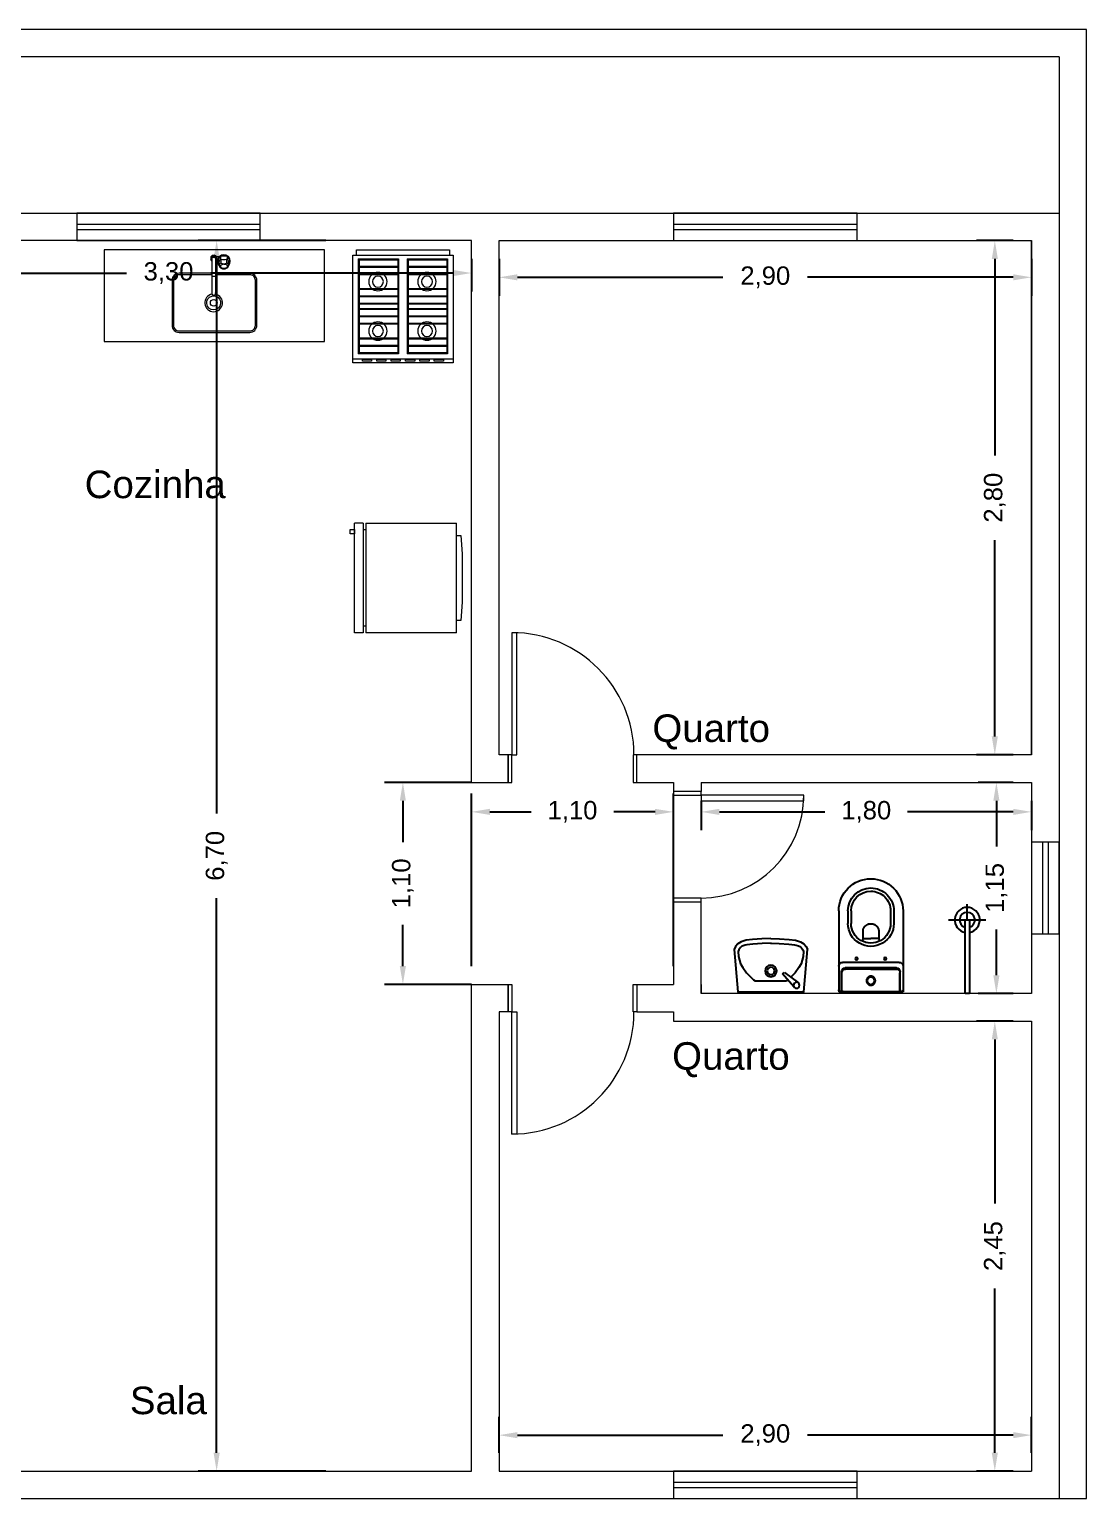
# Model space of a CAD drawing. Header units: millimetres. Extents: x 0 to 27, y -11.4 to 19.
# Drawn here: x 21.24 to 27, y 11 to 19 of the extents above; entities that cross this region are included whole.
import ezdxf

# ---------------------------------------------------------------- set-up
doc = ezdxf.new("R2010")
doc.units = ezdxf.units.MM
doc.linetypes.add('DASHED', pattern=[15, 12, -3])
for name, color, linetype, lineweight in [('Cotas', 3, 'Continuous', 9), ('Cozinha', 252, 'Continuous', 20), ('Edificação', 251, 'Continuous', 20), ('Portas', 251, 'Continuous', 9)]:
    doc.layers.add(name, color=color, linetype=linetype, lineweight=lineweight)
doc.layers.add('TEXTO', color=7, linetype='Continuous')
doc.layers.add('WC', color=252, linetype='Continuous')
doc.styles.get("Standard").update_dxf_attribs({"font": 'arial.ttf'})
doc.styles.add('TEXTO_NOMEQUADRO', font='arial.ttf')
doc.dimstyles.new('ISO-25', dxfattribs={"dimtxt": 0.1, "dimasz": 0.1, "dimexe": 0.1, "dimexo": 0.1, "dimgap": 0.1, "dimtad": 0, "dimzin": 1, "dimtxsty": 'Standard', "dimcen": 0.1, "dimadec": 0, "dimazin": 0, "dimtfac": 1, "dimtmove": 0, "dimatfit": 3, "dimfxl": 1, "dimarcsym": 0})

# ---------------------------------------------------------------- blocks, each defined once
blk = doc.blocks.new('*D23')
at = {"layer": 'Cotas', "color": 0, "lineweight": -2, "transparency": 16777216}
for p, q in [((23.8, 17.75), (23.8, 17.55)), ((26.7, 17.75), (26.7, 17.55)), ((23.9, 17.65), (25.0194, 17.65)), ((26.6, 17.65), (25.4806, 17.65))]:
    blk.add_line(p, q, dxfattribs=at)
at = {"layer": 'Cotas', "color": 0, "transparency": 16777216}
for points in [[(23.9, 17.6667), (23.9, 17.6333), (23.8, 17.65)], [(26.6, 17.6667), (26.6, 17.6333), (26.7, 17.65)]]:
    blk.add_solid(points, dxfattribs=at)
at = {"layer": 'Defpoints', "color": 0, "transparency": 16777216}
for p in [(23.8, 17.85), (26.7, 17.85), (23.8, 17.65)]:
    blk.add_point(p, dxfattribs=at)
at = {"layer": 'Cotas', "color": 0, "transparency": 16777216, "insert": (25.25, 17.65), "char_height": 0.1, "attachment_point": 5}
blk.add_mtext('2,90', dxfattribs=at)
blk = doc.blocks.new('*D3')
at = {"layer": 'Cotas', "color": 0, "lineweight": -2, "transparency": 16777216}
for p, q in [((20.35, 17.75), (20.35, 17.5733)), ((23.65, 17.75), (23.65, 17.5733)), ((20.45, 17.6733), (21.7703, 17.6733)), ((23.55, 17.6733), (22.2297, 17.6733))]:
    blk.add_line(p, q, dxfattribs=at)
at = {"layer": 'Cotas', "color": 0, "transparency": 16777216}
for points in [[(20.45, 17.69), (20.45, 17.6566), (20.35, 17.6733)], [(23.55, 17.69), (23.55, 17.6566), (23.65, 17.6733)]]:
    blk.add_solid(points, dxfattribs=at)
at = {"layer": 'Defpoints', "color": 0, "transparency": 16777216}
for p in [(20.35, 17.85), (23.65, 17.85), (20.35, 17.6733)]:
    blk.add_point(p, dxfattribs=at)
at = {"layer": 'Cotas', "color": 0, "transparency": 16777216, "insert": (22, 17.6733), "char_height": 0.1, "attachment_point": 5}
blk.add_mtext('3,30', dxfattribs=at)
blk = doc.blocks.new('*D10')
at = {"layer": 'Cotas', "color": 0, "lineweight": -2, "transparency": 16777216}
for p, q in [((26.6, 13.6), (26.4, 13.6)), ((26.5, 13.5), (26.5, 12.6061)), ((26.5, 11.25), (26.5, 12.1439)), ((26.6, 11.15), (26.4, 11.15))]:
    blk.add_line(p, q, dxfattribs=at)
at = {"layer": 'Cotas', "color": 0, "transparency": 16777216}
for points in [[(26.4833, 13.5), (26.5167, 13.5), (26.5, 13.6)], [(26.4833, 11.25), (26.5167, 11.25), (26.5, 11.15)]]:
    blk.add_solid(points, dxfattribs=at)
at = {"layer": 'Defpoints', "color": 0, "transparency": 16777216}
for p in [(26.7, 13.6), (26.5, 11.15), (26.7, 11.15)]:
    blk.add_point(p, dxfattribs=at)
at = {"layer": 'Cotas', "color": 0, "transparency": 16777216, "insert": (26.5, 12.375), "char_height": 0.1, "attachment_point": 5, "rotation": 90}
blk.add_mtext('2,45', dxfattribs=at)
blk = doc.blocks.new('*D11')
at = {"layer": 'Cotas', "color": 0, "lineweight": -2, "transparency": 16777216}
for p, q in [((23.8, 11.25), (23.8, 11.4456)), ((26.7, 11.25), (26.7, 11.4456)), ((23.9, 11.3456), (25.0194, 11.3456)), ((26.6, 11.3456), (25.4806, 11.3456))]:
    blk.add_line(p, q, dxfattribs=at)
at = {"layer": 'Cotas', "color": 0, "transparency": 16777216}
for points in [[(23.9, 11.3623), (23.9, 11.3289), (23.8, 11.3456)], [(26.6, 11.3623), (26.6, 11.3289), (26.7, 11.3456)]]:
    blk.add_solid(points, dxfattribs=at)
at = {"layer": 'Defpoints', "color": 0, "transparency": 16777216}
for p in [(23.8, 11.3456), (23.8, 11.15), (26.7, 11.15)]:
    blk.add_point(p, dxfattribs=at)
at = {"layer": 'Cotas', "color": 0, "transparency": 16777216, "insert": (25.25, 11.3456), "char_height": 0.1, "attachment_point": 5}
blk.add_mtext('2,90', dxfattribs=at)
blk = doc.blocks.new('*D15')
at = {"layer": 'Cotas', "color": 0, "lineweight": -2, "transparency": 16777216}
for p, q in [((26.6, 14.9), (26.4086, 14.9)), ((26.5086, 14.8), (26.5086, 14.5505)), ((26.5086, 13.85), (26.5086, 14.0995)), ((26.6, 13.75), (26.4086, 13.75))]:
    blk.add_line(p, q, dxfattribs=at)
at = {"layer": 'Cotas', "color": 0, "transparency": 16777216}
for points in [[(26.4919, 14.8), (26.5252, 14.8), (26.5086, 14.9)], [(26.4919, 13.85), (26.5252, 13.85), (26.5086, 13.75)]]:
    blk.add_solid(points, dxfattribs=at)
at = {"layer": 'Defpoints', "color": 0, "transparency": 16777216}
for p in [(26.7, 14.9), (26.5086, 13.75), (26.7, 13.75)]:
    blk.add_point(p, dxfattribs=at)
at = {"layer": 'Cotas', "color": 0, "transparency": 16777216, "insert": (26.5086, 14.325), "char_height": 0.1, "attachment_point": 5, "rotation": 90}
blk.add_mtext('1,15', dxfattribs=at)
blk = doc.blocks.new('*D16')
at = {"layer": 'Cotas', "color": 0, "lineweight": -2, "transparency": 16777216}
for p, q in [((26.6, 17.85), (26.4001, 17.85)), ((26.5001, 17.75), (26.5001, 16.6806)), ((26.5001, 15.15), (26.5001, 16.2194)), ((26.6, 15.05), (26.4001, 15.05))]:
    blk.add_line(p, q, dxfattribs=at)
at = {"layer": 'Cotas', "color": 0, "transparency": 16777216}
for points in [[(26.4834, 17.75), (26.5168, 17.75), (26.5001, 17.85)], [(26.4834, 15.15), (26.5168, 15.15), (26.5001, 15.05)]]:
    blk.add_solid(points, dxfattribs=at)
at = {"layer": 'Defpoints', "color": 0, "transparency": 16777216}
for p in [(26.7, 17.85), (26.5001, 15.05), (26.7, 15.05)]:
    blk.add_point(p, dxfattribs=at)
at = {"layer": 'Cotas', "color": 0, "transparency": 16777216, "insert": (26.5001, 16.45), "char_height": 0.1, "attachment_point": 5, "rotation": 90}
blk.add_mtext('2,80', dxfattribs=at)
blk = doc.blocks.new('*D29')
at = {"layer": 'Cotas', "color": 0, "lineweight": -2, "transparency": 16777216}
for p, q in [((24.9, 14.8), (24.9, 14.6393)), ((26.7, 14.8), (26.7, 14.6393)), ((25, 14.7393), (25.575, 14.7393)), ((26.6, 14.7393), (26.025, 14.7393))]:
    blk.add_line(p, q, dxfattribs=at)
at = {"layer": 'Cotas', "color": 0, "transparency": 16777216}
for points in [[(25, 14.7559), (25, 14.7226), (24.9, 14.7393)], [(26.6, 14.7559), (26.6, 14.7226), (26.7, 14.7393)]]:
    blk.add_solid(points, dxfattribs=at)
at = {"layer": 'Defpoints', "color": 0, "transparency": 16777216}
for p in [(24.9, 14.9), (26.7, 14.9), (26.7, 14.7393)]:
    blk.add_point(p, dxfattribs=at)
at = {"layer": 'Cotas', "color": 0, "transparency": 16777216, "insert": (25.8, 14.7393), "char_height": 0.1, "attachment_point": 5}
blk.add_mtext('1,80', dxfattribs=at)
blk = doc.blocks.new('CO-F4PB')
for p, q in [((0.2535, 0), (-0.2535, 0)), ((0.2535, 0), (-0.2535, 0)), ((-0.2535, 0), (-0.2535, -0.03)), ((0.2535, -0.03), (0.2535, 0)), ((-0.2735, -0.03), (-0.2735, -0.596)), ((0.2735, -0.03), (-0.2735, -0.03)), ((-0.2435, -0.05), (-0.2435, -0.566)), ((-0.0235, -0.05), (-0.2435, -0.05)), ((-0.0285, -0.055), (-0.2385, -0.055)), ((-0.2385, -0.055), (-0.2385, -0.09)), ((-0.0285, -0.055), (-0.0285, -0.09)), ((-0.0235, -0.05), (-0.0235, -0.566)), ((0.0235, -0.05), (0.0235, -0.566)), ((0.2435, -0.05), (0.0235, -0.05)), ((0.2385, -0.055), (0.0285, -0.055)), ((0.0285, -0.055), (0.0285, -0.09)), ((0.2385, -0.055), (0.2385, -0.09)), ((0.2435, -0.05), (0.2435, -0.566)), ((0.2735, -0.596), (0.2735, -0.03)), ((-0.0235, -0.09), (-0.2435, -0.09)), ((-0.0235, -0.095), (-0.2435, -0.095)), ((-0.0235, -0.13), (-0.2435, -0.13)), ((-0.0235, -0.135), (-0.2435, -0.135)), ((-0.2385, -0.095), (-0.2385, -0.13)), ((-0.2385, -0.135), (-0.2385, -0.21)), ((-0.0285, -0.095), (-0.0285, -0.13)), ((-0.0285, -0.135), (-0.0285, -0.21)), ((0.2435, -0.09), (0.0235, -0.09)), ((0.2435, -0.095), (0.0235, -0.095)), ((0.2435, -0.13), (0.0235, -0.13)), ((0.2435, -0.135), (0.0235, -0.135)), ((0.0285, -0.095), (0.0285, -0.13)), ((0.0285, -0.135), (0.0285, -0.21)), ((0.2385, -0.095), (0.2385, -0.13)), ((0.2385, -0.135), (0.2385, -0.21)), ((-0.0235, -0.21), (-0.2435, -0.21)), ((-0.0235, -0.215), (-0.2435, -0.215)), ((-0.2385, -0.215), (-0.2385, -0.25)), ((-0.0285, -0.215), (-0.0285, -0.25)), ((0.2435, -0.21), (0.0235, -0.21)), ((0.2435, -0.215), (0.0235, -0.215)), ((0.0285, -0.215), (0.0285, -0.25)), ((0.2385, -0.215), (0.2385, -0.25)), ((-0.0235, -0.25), (-0.2435, -0.25)), ((-0.0235, -0.255), (-0.2435, -0.255)), ((-0.0235, -0.29), (-0.2435, -0.29)), ((-0.0235, -0.295), (-0.2435, -0.295)), ((-0.2385, -0.255), (-0.2385, -0.29)), ((-0.2385, -0.295), (-0.2385, -0.321)), ((-0.0285, -0.255), (-0.0285, -0.29)), ((-0.0285, -0.295), (-0.0285, -0.321)), ((0.2435, -0.25), (0.0235, -0.25)), ((0.2435, -0.255), (0.0235, -0.255)), ((0.2435, -0.29), (0.0235, -0.29)), ((0.2435, -0.295), (0.0235, -0.295)), ((0.0285, -0.255), (0.0285, -0.29)), ((0.0285, -0.295), (0.0285, -0.321)), ((0.2385, -0.255), (0.2385, -0.29)), ((0.2385, -0.295), (0.2385, -0.321)), ((-0.2435, -0.321), (-0.0235, -0.321)), ((-0.2435, -0.326), (-0.0235, -0.326)), ((-0.2435, -0.361), (-0.0235, -0.361)), ((-0.2435, -0.366), (-0.0235, -0.366)), ((-0.2385, -0.326), (-0.2385, -0.361)), ((-0.2385, -0.366), (-0.2385, -0.401)), ((-0.0285, -0.326), (-0.0285, -0.361)), ((-0.0285, -0.366), (-0.0285, -0.401)), ((0.0235, -0.321), (0.2435, -0.321)), ((0.0235, -0.326), (0.2435, -0.326)), ((0.0235, -0.361), (0.2435, -0.361)), ((0.0235, -0.366), (0.2435, -0.366)), ((0.0285, -0.326), (0.0285, -0.361)), ((0.0285, -0.366), (0.0285, -0.401)), ((0.2385, -0.326), (0.2385, -0.361)), ((0.2385, -0.366), (0.2385, -0.401)), ((-0.2435, -0.401), (-0.0235, -0.401)), ((-0.2435, -0.406), (-0.0235, -0.406)), ((-0.2385, -0.406), (-0.2385, -0.481)), ((-0.0285, -0.406), (-0.0285, -0.481)), ((0.0235, -0.401), (0.2435, -0.401)), ((0.0235, -0.406), (0.2435, -0.406)), ((0.0285, -0.406), (0.0285, -0.481)), ((0.2385, -0.406), (0.2385, -0.481)), ((-0.2435, -0.481), (-0.0235, -0.481)), ((-0.2435, -0.486), (-0.0235, -0.486)), ((-0.2435, -0.521), (-0.0235, -0.521)), ((-0.2435, -0.526), (-0.0235, -0.526)), ((-0.2385, -0.486), (-0.2385, -0.521)), ((-0.2385, -0.526), (-0.2385, -0.561)), ((-0.0285, -0.486), (-0.0285, -0.521)), ((-0.0285, -0.526), (-0.0285, -0.561)), ((0.0235, -0.481), (0.2435, -0.481)), ((0.0235, -0.486), (0.2435, -0.486)), ((0.0235, -0.521), (0.2435, -0.521)), ((0.0235, -0.526), (0.2435, -0.526)), ((0.0285, -0.486), (0.0285, -0.521)), ((0.0285, -0.526), (0.0285, -0.561)), ((0.2385, -0.486), (0.2385, -0.521)), ((0.2385, -0.526), (0.2385, -0.561)), ((-0.2735, -0.596), (0.2735, -0.596)), ((-0.2735, -0.596), (-0.2735, -0.616)), ((-0.2735, -0.616), (0.2735, -0.616)), ((-0.2435, -0.566), (-0.0235, -0.566)), ((-0.2385, -0.561), (-0.0285, -0.561)), ((0.0235, -0.566), (0.2435, -0.566)), ((0.0285, -0.561), (0.2385, -0.561)), ((0.2735, -0.616), (0.2735, -0.596))]:
    blk.add_line(p, q)
for points in [[(-0.2204, -0.606), (-0.1704, -0.606), (-0.1704, -0.596), (-0.2204, -0.596)], [(-0.1422, -0.606), (-0.0922, -0.606), (-0.0922, -0.596), (-0.1422, -0.596)], [(-0.0641, -0.606), (-0.0141, -0.606), (-0.0141, -0.596), (-0.0641, -0.596)], [(0.0141, -0.606), (0.0641, -0.606), (0.0641, -0.596), (0.0141, -0.596)], [(0.0922, -0.606), (0.1422, -0.606), (0.1422, -0.596), (0.0922, -0.596)], [(0.1704, -0.606), (0.2204, -0.606), (0.2204, -0.596), (0.1704, -0.596)]]:
    blk.add_lwpolyline(points, close=True)
for centre, radius in [((-0.1308, -0.1735), 0.05), ((-0.1308, -0.1735), 0.03), ((0.1362, -0.1735), 0.05), ((0.1362, -0.1735), 0.03), ((-0.1308, -0.4425), 0.05), ((0.1362, -0.4425), 0.05), ((-0.1308, -0.4425), 0.03), ((0.1362, -0.4425), 0.03)]:
    blk.add_circle(centre, radius)
blk = doc.blocks.new('CUBA-COZ-02')
for p, q in [((-0.0095, 0.2452), (-0.0095, 0.2275)), ((0.0105, 0.2452), (0.0105, 0.2275)), ((0.0146, 0.2516), (0.031, 0.2516)), ((0.0379, 0.2522), (0.0379, 0.2367)), ((0.0731, 0.2522), (0.0731, 0.2367)), ((-0.0095, 0.2275), (-0.0095, 0.0565)), ((0.0105, 0.2275), (0.0105, 0.0565)), ((0.0146, 0.2316), (0.0209, 0.2316)), ((0.0305, 0.2026), (0.0305, 0.2242)), ((0.0399, 0.2163), (0.0399, 0.2377)), ((0.0712, 0.2163), (0.0712, 0.2377)), ((0.0805, 0.2026), (0.0805, 0.2242)), ((-0.0095, 0.0565), (-0.0095, 0.0516)), ((0.0105, 0.0565), (0.0105, 0.0516))]:
    blk.add_line(p, q)
for points in [[(-0.0095, 0.1611), (-0.1889, 0.1611, 0.414214), (-0.2269, 0.1231), (-0.2269, -0.1231, 0.414214), (-0.1889, -0.1611), (0.1969, -0.1611, 0.414214), (0.2349, -0.1231), (0.2349, 0.1231, 0.414214), (0.1969, 0.1611), (0.0105, 0.1611)], [(-0.0095, 0.1531), (-0.1889, 0.1531, 0.414214), (-0.2189, 0.1231), (-0.2189, -0.1231, 0.414214), (-0.1889, -0.1531), (0.1969, -0.1531, 0.414214), (0.2269, -0.1231), (0.2269, 0.1231, 0.414214), (0.1969, 0.1531), (0.0105, 0.1531)]]:
    blk.add_lwpolyline(points, format="xyb")
blk.add_lwpolyline([(0.0105, 0.0367, -7.502529), (-0.0095, 0.037, -0.133288)], format="xyb", close=True)
at = {"linetype": 'Continuous'}
for points in [[(0.0391, 0.2375, 0), (0.0361, 0.2353, 0), (0.0337, 0.2328, 0), (0.032, 0.2301, 0), (0.0309, 0.2272, 0), (0.0305, 0.2242, 0)], [(0.0389, 0.2157, 0), (0.0359, 0.2135, 0), (0.0335, 0.2109, 0), (0.0318, 0.2081, 0), (0.0308, 0.2052, 0), (0.0305, 0.2021, 0)], [(0.0305, 0.2021, 0), (0.0311, 0.1989, 0), (0.0324, 0.1959, 0), (0.0345, 0.193, 0), (0.0373, 0.1905, 0), (0.0407, 0.1884, 0), (0.0446, 0.1867, 0), (0.0488, 0.1856, 0), (0.0533, 0.185, 0), (0.0578, 0.185, 0), (0.0623, 0.1856, 0), (0.0665, 0.1867, 0), (0.0704, 0.1884, 0), (0.0738, 0.1905, 0), (0.0766, 0.193, 0), (0.0786, 0.1959, 0), (0.08, 0.1989, 0), (0.0805, 0.2021, 0)], [(0.075, 0.199, 0), (0.0746, 0.2011, 0), (0.0734, 0.2032, 0), (0.0715, 0.2051, 0), (0.0689, 0.2067, 0), (0.0658, 0.208, 0), (0.0623, 0.209, 0), (0.0585, 0.2095, 0), (0.0545, 0.2096, 0), (0.0506, 0.2093, 0), (0.0469, 0.2085, 0), (0.0436, 0.2074, 0), (0.0407, 0.2059, 0), (0.0385, 0.2041, 0), (0.0369, 0.2022, 0), (0.0362, 0.2, 0), (0.0362, 0.1979, 0), (0.0369, 0.1958, 0), (0.0385, 0.1938, 0), (0.0407, 0.192, 0), (0.0436, 0.1905, 0), (0.0469, 0.1894, 0), (0.0506, 0.1886, 0), (0.0545, 0.1883, 0), (0.0585, 0.1884, 0), (0.0623, 0.1889, 0), (0.0658, 0.1899, 0), (0.0689, 0.1912, 0), (0.0715, 0.1928, 0), (0.0734, 0.1947, 0), (0.0746, 0.1968, 0), (0.075, 0.199, 0)], [(0.0805, 0.2242, 0), (0.0802, 0.2272, 0), (0.0791, 0.2301, 0), (0.0773, 0.2328, 0), (0.0749, 0.2353, 0), (0.0719, 0.2375, 0)], [(0.0805, 0.2026, 0), (0.0802, 0.2055, 0), (0.0791, 0.2084, 0), (0.0774, 0.2111, 0), (0.0751, 0.2136, 0), (0.0722, 0.2157, 0)]]:
    blk.add_polyline3d(points, dxfattribs=at)
blk.add_circle((0, 0), 0.0182)
for centre, radius, start, end in [((0.0005, 0.2416), 0.0173, 35.41872, 234.58128), ((0.0005, 0.2416), 0.0126, 322.25181, 217.74819), ((0.0005, 0.2242), 0.0233, 64.55551, 115.44449), ((0.0005, 0.2416), 0.0173, 324.58128, 35.41872), ((0.0555, 0.2266), 0.035, 315.56467, 224.43533), ((0.0555, 0.2266), 0.032, 321.37517, 218.62483), ((0.0555, 0.1725), 0.0816, 77.53823, 102.46177), ((0.0005, 0.2416), 0.0173, 305.41872, 324.58128), ((0.04, 0.214), 0.002, 63.97489, 122.15591), ((0.0401, 0.2358), 0.002, 74.31395, 121.56748), ((0.0555, 0.2905), 0.0549, 254.31395, 285.68605), ((0.0555, 0.2459), 0.0335, 243.97489, 296.02511), ((0.0711, 0.214), 0.002, 57.84409, 116.02511), ((0.0709, 0.2358), 0.002, 58.43251, 105.68606), ((0.0005, 0.1207), 0.0233, 64.55551, 115.44449), ((0, 0), 0.0482, 101.34386, 77.38563), ((0.0005, 0.0516), 0.0112, 153.72082, 26.27918), ((0.0005, 0.0516), 0.01, 180, 0)]:
    blk.add_arc(centre, radius, start, end)
blk = doc.blocks.new('DUPLEX320PL')
for p, q in [((-0.058, -0.1246), (-0.058, -0.6181)), ((-0.058, -0.1246), (0.538, -0.1246)), ((0.538, -0.6181), (0.538, -0.1246)), ((0.538, -0.6181), (-0.058, -0.6181)), ((0.538, -0.6338), (-0.058, -0.6338)), ((-0.058, -0.6338), (-0.058, -0.6799)), ((-0.023, -0.6181), (-0.023, -0.6338)), ((0.503, -0.6338), (0.503, -0.6181)), ((0.538, -0.6338), (0.538, -0.6799)), ((-0.058, -0.6799), (0.538, -0.6799))]:
    blk.add_line(p, q)
blk.add_lwpolyline([(0.4713, -0.1246), (0.4713, -0.1005), (0.3713, -0.0932), (0.1087, -0.0932), (0.0087, -0.1005), (0.0087, -0.1246)])
blk.add_lwpolyline([(0.4797, -0.6799), (0.4797, -0.7042), (0.5039, -0.7042), (0.5039, -0.6799)], close=True)
blk = doc.blocks.new('01lavl91')
at = {"linetype": 'Continuous'}
for p, q in [((-0.085, -0.0692), (0.0857, -0.0692)), ((0.1253, -0.036), (0.0639, -0.1075)), ((0.0753, -0.1139), (0.1503, -0.0575)), ((0.0639, -0.1075), (0.0753, -0.1139))]:
    blk.add_line(p, q, dxfattribs=at)
for points in [[(-0.1997, -0.2393), (-0.1797, -0.0093), (0.1803, -0.0093), (0.2003, -0.2393)], [(-0.1772, -0.2283), (-0.1758, -0.2005), (-0.1652, -0.1606), (-0.1526, -0.1406), (-0.1317, -0.1123), (-0.1188, -0.0991), (-0.106, -0.0859), (-0.0931, -0.074), (-0.085, -0.0692)], [(0.0938, -0.074), (0.0857, -0.0692)], [(0.1779, -0.2283), (0.1765, -0.2005), (0.1659, -0.1606), (0.1533, -0.1406), (0.1323, -0.1123), (0.1195, -0.0991), (0.1091, -0.0885)], [(0.0003, -0.2993), (-0.0477, -0.2981), (-0.0993, -0.2935), (-0.1345, -0.2899), (-0.1613, -0.2816), (-0.1795, -0.2708), (-0.1915, -0.256), (-0.1997, -0.2393)], [(0.0023, -0.2743), (-0.0461, -0.2719), (-0.0975, -0.2686), (-0.1144, -0.2671), (-0.1294, -0.2653), (-0.1385, -0.2633), (-0.151, -0.2586), (-0.1586, -0.2547), (-0.1629, -0.2516), (-0.1647, -0.2496), (-0.1703, -0.2424), (-0.1737, -0.2368), (-0.1772, -0.2283)], [(-0.0016, -0.2743), (0.0468, -0.2719), (0.0982, -0.2686), (0.1151, -0.2671), (0.1301, -0.2653), (0.1391, -0.2633), (0.1517, -0.2586), (0.1593, -0.2547), (0.1635, -0.2516), (0.1653, -0.2496), (0.1709, -0.2424), (0.1744, -0.2368), (0.1779, -0.2283)], [(0.0003, -0.2993), (0.0483, -0.2981), (0.0999, -0.2935), (0.1351, -0.2899), (0.1619, -0.2816), (0.1801, -0.2708), (0.1921, -0.256), (0.2003, -0.2393)]]:
    blk.add_lwpolyline(points, dxfattribs=at)
for centre, radius in [((0.1404, -0.0444), 0.0164), ((0.001, -0.1223), 0.0316), ((0.001, -0.1223), 0.02)]:
    blk.add_circle(centre, radius, dxfattribs=at)
blk = doc.blocks.new('81_P')
at = {"ltscale": 0.05}
for p, q in [((-0.165, 0), (-0.175, 0)), ((-0.175, -0.01), (-0.175, 0)), ((0.175, 0), (0.165, 0))]:
    blk.add_line(p, q, dxfattribs=at)
for p, q in [((0.165, 0), (-0.165, 0)), ((-0.175, -0.44), (-0.175, -0.01)), ((0.175, -0.44), (0.175, -0.01)), ((0.155, -0.16), (-0.155, -0.16)), ((0.1398, -0.1295), (-0.1398, -0.1295)), ((0, -0.1236), (-0.1384, -0.1236)), ((0, -0.1236), (0.1384, -0.1236))]:
    blk.add_line(p, q)
at = {"ltscale": 0.047193}
blk.add_line((0.175, -0.0094), (0.175, 0), dxfattribs=at)
at = {"ltscale": 0.497718}
for p, q in [((-0.1598, -0.01), (-0.1598, -0.1095)), ((0.1598, -0.01), (0.1598, -0.1095))]:
    blk.add_line(p, q, dxfattribs=at)
at = {"ltscale": 0.467891}
for p, q in [((-0.1584, -0.01), (-0.1584, -0.1036)), ((0.1584, -0.01), (0.1584, -0.1036))]:
    blk.add_line(p, q, dxfattribs=at)
at = {"ltscale": 0.078144}
for p, q in [((-0.0429, -0.29), (-0.0455, -0.2746)), ((0.0429, -0.29), (0.0455, -0.2746))]:
    blk.add_line(p, q, dxfattribs=at)
at = {"ltscale": 0.214268}
for p in [(-0.0429, -0.29), (0.0429, -0.29)]:
    blk.add_line(p, (0, -0.29), dxfattribs=at)
at = {"ltscale": 0.197279}
for p, q in [((-0.0429, -0.3295), (-0.0429, -0.29)), ((0.0429, -0.3295), (0.0429, -0.29))]:
    blk.add_line(p, q, dxfattribs=at)
at = {"ltscale": 0.339985}
for p, q in [((-0.125, -0.44), (-0.125, -0.372)), ((-0.1075, -0.44), (-0.1075, -0.372)), ((0.1075, -0.44), (0.1075, -0.372)), ((0.125, -0.44), (0.125, -0.372))]:
    blk.add_line(p, q, dxfattribs=at)
for points in [[(-0.0429, -0.3295), (-0.0428, -0.3307), (-0.0428, -0.332), (-0.0427, -0.3332), (-0.0425, -0.3345), (-0.0424, -0.3357), (-0.0421, -0.3369), (-0.0419, -0.3382), (-0.0416, -0.3394), (-0.0412, -0.3406), (-0.0409, -0.3418), (-0.0405, -0.343), (-0.04, -0.3442), (-0.0395, -0.3453), (-0.039, -0.3465), (-0.0384, -0.3476), (-0.0378, -0.3487), (-0.0372, -0.3498), (-0.0369, -0.3504), (-0.0365, -0.3509), (-0.0362, -0.3515), (-0.0358, -0.352), (-0.0354, -0.3525), (-0.0351, -0.353), (-0.0347, -0.3535), (-0.0343, -0.354), (-0.0339, -0.3545), (-0.0335, -0.355), (-0.0331, -0.3555), (-0.0326, -0.356), (-0.0322, -0.3565), (-0.0318, -0.357), (-0.0313, -0.3574), (-0.0309, -0.3579), (-0.0303, -0.3584)], [(-0.0303, -0.3584), (-0.0294, -0.3593), (-0.0284, -0.3602), (-0.0274, -0.361), (-0.0263, -0.3618), (-0.0253, -0.3626), (-0.0242, -0.3633), (-0.0231, -0.364), (-0.022, -0.3647), (-0.0208, -0.3653), (-0.0196, -0.3659), (-0.0184, -0.3665), (-0.0172, -0.367), (-0.016, -0.3675), (-0.0147, -0.368), (-0.0135, -0.3684), (-0.0122, -0.3688), (-0.0116, -0.3689), (-0.0109, -0.3691), (-0.0103, -0.3693), (-0.0096, -0.3694), (-0.009, -0.3695), (-0.0083, -0.3697), (-0.0077, -0.3698), (-0.007, -0.3699), (-0.0063, -0.37), (-0.0057, -0.3701), (-0.005, -0.3702), (-0.0043, -0.3702), (-0.0037, -0.3703), (-0.003, -0.3704), (-0.0023, -0.3704), (-0.0017, -0.3704), (-0.001, -0.3704), (-0.0003, -0.3705), (0, -0.3705)], [(0, -0.3705), (0.0013, -0.3704), (0.0027, -0.3704), (0.004, -0.3703), (0.0053, -0.3701), (0.0067, -0.37), (0.008, -0.3697), (0.0093, -0.3695), (0.0106, -0.3692), (0.0119, -0.3689), (0.0132, -0.3685), (0.0144, -0.3681), (0.0157, -0.3676), (0.0169, -0.3671), (0.0175, -0.3669), (0.0181, -0.3666), (0.0187, -0.3663), (0.0193, -0.3661), (0.0199, -0.3658), (0.0205, -0.3655), (0.0211, -0.3652), (0.0217, -0.3648), (0.0222, -0.3645), (0.0228, -0.3642), (0.0234, -0.3638), (0.0239, -0.3635), (0.0245, -0.3631), (0.025, -0.3628), (0.0255, -0.3624), (0.0261, -0.362), (0.0266, -0.3616), (0.0271, -0.3612), (0.0276, -0.3608), (0.0281, -0.3604), (0.0286, -0.36), (0.0291, -0.3595), (0.0296, -0.3591), (0.0301, -0.3587), (0.0303, -0.3584)], [(0.0303, -0.3584), (0.0312, -0.3575), (0.0321, -0.3566), (0.033, -0.3556), (0.0338, -0.3547), (0.0346, -0.3537), (0.0354, -0.3526), (0.0361, -0.3516), (0.0368, -0.3505), (0.0374, -0.3494), (0.0381, -0.3483), (0.0386, -0.3472), (0.0392, -0.346), (0.0395, -0.3455), (0.0397, -0.3449), (0.04, -0.3443), (0.0402, -0.3437), (0.0404, -0.3431), (0.0406, -0.3425), (0.0408, -0.3419), (0.041, -0.3413), (0.0412, -0.3407), (0.0414, -0.3401), (0.0415, -0.3395), (0.0417, -0.3389), (0.0418, -0.3383), (0.042, -0.3377), (0.0421, -0.3371), (0.0422, -0.3364), (0.0423, -0.3358), (0.0424, -0.3352), (0.0425, -0.3346), (0.0426, -0.334), (0.0427, -0.3333), (0.0427, -0.3327), (0.0428, -0.3321), (0.0428, -0.3315), (0.0428, -0.3308), (0.0428, -0.3302), (0.0429, -0.3295)]]:
    blk.add_lwpolyline(points)
at = {"linetype": 'DASHED'}
blk.add_circle((0, -0.06), 0.0245, dxfattribs=at)
for centre, radius in [((0, -0.06), 0.02), ((-0.078, -0.18), 0.007), ((0.078, -0.18), 0.007)]:
    blk.add_circle(centre, radius)
for centre, radius, start, end in [((-0.165, -0.01), 0.01, 90, 180.00001), ((-0.1498, -0.01), 0.01, 90, 180.00001), ((-0.1484, -0.01), 0.01, 90, 180.00001), ((0.1484, -0.01), 0.01, 0, 90), ((0.1498, -0.01), 0.01, 0, 90), ((0.165, -0.01), 0.01, 0, 90), ((-0.155, -0.14), 0.02, 180.00001, 270), ((-0.1398, -0.1095), 0.02, 180.00001, 270), ((-0.1384, -0.1036), 0.02, 180.00001, 270), ((0.1384, -0.1036), 0.02, 270, 0), ((0.1398, -0.1095), 0.02, 270, 0), ((0.155, -0.14), 0.02, 270, 0), ((0, -0.372), 0.125, 0, 180.00001), ((0, -0.372), 0.1075, 0, 180.00001), ((0, -0.44), 0.175, 180.00001, 270), ((0, -0.44), 0.125, 180.00001, 270), ((0, -0.44), 0.1075, 180.00001, 270), ((0, -0.44), 0.1075, 270, 0), ((0, -0.44), 0.175, 270, 0), ((0, -0.44), 0.125, 270, 0)]:
    blk.add_arc(centre, radius, start, end)
blk = doc.blocks.new('CHUV')
at = {"ltscale": 0.05}
for p, q in [((0.0027, 0.4455), (0.0027, 0.5407)), ((-0.1103, 0.4455), (0.1156, 0.4455)), ((-0.0106, 0.0003), (-0.0106, 0.4455)), ((0.0156, 0.4455), (0.0156, 0.0003))]:
    blk.add_line(p, q, dxfattribs=at)
at = {"ltscale": 2}
blk.add_line((0.0156, 0.0003), (-0.0106, 0.0003), dxfattribs=at)
at = {"ltscale": 0.05}
for radius, start, end in [(0.076, 279.93583, 260.06417), (0.0459, 286.60149, 253.39851)]:
    blk.add_arc((0.0025, 0.4455), radius, start, end, dxfattribs=at)
blk = doc.blocks.new('*D70')
at = {"layer": 'Cotas', "color": 0, "lineweight": -2, "transparency": 16777216}
for p, q in [((22.8572, 17.85), (22.1621, 17.85)), ((22.2621, 17.75), (22.2621, 14.73)), ((22.2621, 11.25), (22.2621, 14.27)), ((22.8572, 11.15), (22.1621, 11.15))]:
    blk.add_line(p, q, dxfattribs=at)
at = {"layer": 'Cotas', "color": 0, "transparency": 16777216}
for points in [[(22.2454, 17.75), (22.2787, 17.75), (22.2621, 17.85)], [(22.2454, 11.25), (22.2787, 11.25), (22.2621, 11.15)]]:
    blk.add_solid(points, dxfattribs=at)
at = {"layer": 'Defpoints', "color": 0, "transparency": 16777216}
for p in [(22.9572, 17.85), (22.2621, 11.15), (22.9572, 11.15)]:
    blk.add_point(p, dxfattribs=at)
at = {"layer": 'Cotas', "color": 0, "transparency": 16777216, "insert": (22.2621, 14.5), "char_height": 0.1, "attachment_point": 5, "rotation": 90}
blk.add_mtext('6,70', dxfattribs=at)
blk = doc.blocks.new('*D71')
at = {"layer": 'Cotas', "color": 0, "lineweight": -2, "transparency": 16777216}
for p, q in [((23.65, 14.9), (23.1763, 14.9)), ((23.2763, 14.8), (23.2763, 14.575)), ((23.2763, 13.9), (23.2763, 14.125)), ((23.65, 13.8), (23.1763, 13.8))]:
    blk.add_line(p, q, dxfattribs=at)
at = {"layer": 'Cotas', "color": 0, "transparency": 16777216}
for points in [[(23.2596, 14.8), (23.2929, 14.8), (23.2763, 14.9)], [(23.2596, 13.9), (23.2929, 13.9), (23.2763, 13.8)]]:
    blk.add_solid(points, dxfattribs=at)
at = {"layer": 'Defpoints', "color": 0, "transparency": 16777216}
for p in [(23.75, 14.9), (23.2763, 13.8), (23.75, 13.8)]:
    blk.add_point(p, dxfattribs=at)
at = {"layer": 'Cotas', "color": 0, "transparency": 16777216, "insert": (23.2763, 14.35), "char_height": 0.1, "attachment_point": 5, "rotation": 90}
blk.add_mtext('1,10', dxfattribs=at)
blk = doc.blocks.new('*D72')
at = {"layer": 'Cotas', "color": 0, "lineweight": -2, "transparency": 16777216}
for p, q in [((23.65, 13.9), (23.65, 14.8393)), ((24.75, 13.9), (24.75, 14.8393)), ((23.75, 14.7393), (23.975, 14.7393)), ((24.65, 14.7393), (24.425, 14.7393))]:
    blk.add_line(p, q, dxfattribs=at)
at = {"layer": 'Cotas', "color": 0, "transparency": 16777216}
for points in [[(23.75, 14.7559), (23.75, 14.7226), (23.65, 14.7393)], [(24.65, 14.7559), (24.65, 14.7226), (24.75, 14.7393)]]:
    blk.add_solid(points, dxfattribs=at)
at = {"layer": 'Defpoints', "color": 0, "transparency": 16777216}
for p in [(23.65, 14.7393), (23.65, 13.8), (24.75, 13.8)]:
    blk.add_point(p, dxfattribs=at)
at = {"layer": 'Cotas', "color": 0, "transparency": 16777216, "insert": (24.2, 14.7393), "char_height": 0.1, "attachment_point": 5}
blk.add_mtext('1,10', dxfattribs=at)

msp = doc.modelspace()

# ---------------------------------------------------------------- linework, layer by layer
at = {"layer": 'Cozinha'}
msp.add_lwpolyline([(21.65, 17.3), (22.85, 17.3), (22.85, 17.8), (21.65, 17.8)], close=True, dxfattribs=at)
at = {"layer": 'Edificação', "color": 252}
for q in [(6.9, 18.85), (26.85, 18)]:
    msp.add_line((26.85, 18.85), q, dxfattribs=at)
at = {"layer": 'Edificação'}
for p, q in [((6.9, 18), (26.85, 18)), ((26.85, 18), (26.85, 11.15)), ((23.65, 17.85), (20.35, 17.85)), ((23.65, 14.9), (23.65, 17.85)), ((23.8, 17.85), (26.7, 17.85)), ((23.8, 15.05), (23.8, 17.85)), ((26.7, 15.05), (26.7, 17.85)), ((26.7, 17.85), (26.7, 15.05)), ((23.85, 15.05), (23.8, 15.05)), ((23.85, 14.9), (23.85, 15.05)), ((24.85, 15.05), (24.55, 15.05)), ((26.7, 15.05), (24.85, 15.05)), ((23.65, 14.9), (23.85, 14.9)), ((24.55, 14.9), (24.75, 14.9)), ((24.75, 14.9), (24.75, 14.85)), ((24.9, 14.9), (26.7, 14.9)), ((24.9, 14.9), (24.9, 14.85)), ((26.7, 14.9), (26.7, 13.75)), ((24.75, 14.25), (24.75, 13.8)), ((24.9, 13.75), (24.9, 14.25)), ((23.65, 11.15), (23.65, 13.8)), ((23.65, 13.8), (23.85, 13.8)), ((23.85, 13.8), (23.85, 13.65)), ((24.55, 13.8), (24.75, 13.8)), ((24.9, 13.8), (24.9, 13.75)), ((26.7, 13.75), (24.9, 13.75)), ((23.85, 13.65), (23.8, 13.65)), ((23.8, 13.65), (23.8, 11.15)), ((24.55, 13.65), (24.75, 13.65)), ((24.75, 13.65), (24.75, 13.6)), ((24.75, 13.6), (26.7, 13.6)), ((26.7, 13.6), (26.7, 11.15)), ((20.35, 11.15), (23.65, 11.15)), ((22.6, 11.15), (22.6, 11.15)), ((23.8, 11.15), (26.7, 11.15)), ((26.85, 11.15), (26.85, 11)), ((2.1, 11), (26.85, 11))]:
    msp.add_line(p, q, dxfattribs=at)
at = {"layer": 'Edificação', "color": 252}
msp.add_lwpolyline([(0, 11), (27, 11), (27, 19), (0, 19)], close=True, dxfattribs=at)
at = {"layer": 'Portas'}
for p, q in [((21.5, 17.94), (22.5, 17.94)), ((24.75, 17.94), (25.75, 17.94)), ((21.5, 17.91), (22.5, 17.91)), ((24.75, 17.91), (25.75, 17.91)), ((26.76, 14.575), (26.76, 14.075)), ((26.79, 14.575), (26.79, 14.075)), ((24.75, 11.09), (25.75, 11.09)), ((24.75, 11.06), (25.75, 11.06))]:
    msp.add_line(p, q, dxfattribs=at)
for points in [[(21.5, 17.85), (22.5, 17.85), (22.5, 18), (21.5, 18)], [(24.75, 17.85), (25.75, 17.85), (25.75, 18), (24.75, 18)], [(23.87, 15.05), (23.8962, 15.05), (23.8962, 15.715), (23.87, 15.715)], [(23.85, 15.05), (23.85, 14.9), (23.87, 14.9), (23.87, 15.05)], [(24.53, 15.05), (24.53, 14.9), (24.55, 14.9), (24.55, 15.05)], [(24.9, 14.85), (24.75, 14.85), (24.75, 14.83), (24.9, 14.83)], [(24.9, 14.83), (24.9, 14.8), (25.46, 14.8), (25.46, 14.83)], [(26.7, 14.575), (26.7, 14.075), (26.85, 14.075), (26.85, 14.575)], [(24.9, 14.27), (24.75, 14.27), (24.75, 14.25), (24.9, 14.25)], [(23.85, 13.65), (23.85, 13.8), (23.87, 13.8), (23.87, 13.65)], [(24.53, 13.65), (24.53, 13.8), (24.55, 13.8), (24.55, 13.65)], [(23.87, 13.65), (23.8962, 13.65), (23.8962, 12.985), (23.87, 12.985)], [(24.75, 11), (25.75, 11), (25.75, 11.15), (24.75, 11.15)]]:
    msp.add_lwpolyline(points, close=True, dxfattribs=at)
for centre, radius, start, end in [((23.87, 15.05), 0.665, 360, 90), ((24.9, 14.83), 0.56, 270, 0), ((23.87, 13.65), 0.665, 270, 0)]:
    msp.add_arc(centre, radius, start, end, dxfattribs=at)

# ---------------------------------------------------------------- block references
at = {"layer": 'Cozinha', "color": 0, "rotation": 359.99938861993}
msp.add_blockref('CUBA-COZ-02', (22.246, 17.5111), dxfattribs=at)
at = {"layer": 'Cozinha', "xscale": -1}
msp.add_blockref('CO-F4PB', (23.2765, 17.8), dxfattribs=at)
at = {"layer": 'Cozinha', "xscale": -1, "rotation": 270.000000000013}
msp.add_blockref('DUPLEX320PL', (23.6932, 15.7731), dxfattribs=at)
at = {"layer": 'WC', "xscale": -1}
for name, p, rotation in [('81_P', (25.825, 13.76), 180.0000000000065), ('01lavl91', (25.2797, 13.7507), 180)]:
    msp.add_blockref(name, p, dxfattribs=dict(at, rotation=rotation))
at = {"layer": 'WC', "xscale": 0.900000000000091, "yscale": 0.900000000000091, "zscale": 0.900000000000091, "rotation": 1.08562933127277e-11}
msp.add_blockref('CHUV', (26.3477, 13.7497), dxfattribs=at)

# ---------------------------------------------------------------- texts
at = {"layer": 'TEXTO', "char_height": 0.15, "attachment_point": 1, "style": 'TEXTO_NOMEQUADRO'}
for s, insert, width in [('{\\C252;Cozinha}', (21.5434, 16.5975), 0.854225), ('{\\C252;Quarto}', (24.6351, 15.27), 0.67308), ('{\\C252;Quarto}', (24.7425, 13.4852), 0.67308), ('{\\C252;Sala}', (21.7894, 11.6098), 0.67308)]:
    msp.add_mtext(s, dxfattribs=dict(at, insert=insert, width=width))

# ---------------------------------------------------------------- dimensions: what is measured, and where the dimension line sits
at = {"layer": 'Cotas'}
for base, p1, p2, picture, middle in [((20.35, 17.6733), (23.65, 17.85), (20.35, 17.85), '*D3', (22, 17.6733)), ((23.8, 17.65), (26.7, 17.85), (23.8, 17.85), '*D23', (25.25, 17.65)), ((26.7, 14.7393), (24.9, 14.9), (26.7, 14.9), '*D29', (25.8, 14.7393)), ((23.65, 14.7393), (24.75, 13.8), (23.65, 13.8), '*D72', (24.2, 14.7393)), ((23.8, 11.3456), (26.7, 11.15), (23.8, 11.15), '*D11', (25.25, 11.3456))]:
    dim = msp.add_linear_dim(base=base, p1=p1, p2=p2, dimstyle='ISO-25', dxfattribs=at)
    dim.commit()
    dim.dimension.update_dxf_attribs({"geometry": picture, "text_midpoint": middle})
for base, p1, p2, picture, middle in [((22.2621, 11.15), (22.9572, 17.85), (22.9572, 11.15), '*D70', (22.2621, 14.5)), ((26.5001, 15.05), (26.7, 17.85), (26.7, 15.05), '*D16', (26.5001, 16.45)), ((23.2763, 13.8), (23.75, 14.9), (23.75, 13.8), '*D71', (23.2763, 14.35)), ((26.5086, 13.75), (26.7, 14.9), (26.7, 13.75), '*D15', (26.5086, 14.325)), ((26.5, 11.15), (26.7, 13.6), (26.7, 11.15), '*D10', (26.5, 12.375))]:
    dim = msp.add_linear_dim(base=base, p1=p1, p2=p2, angle=90, dimstyle='ISO-25', dxfattribs=at)
    dim.commit()
    dim.dimension.update_dxf_attribs({"geometry": picture, "text_midpoint": middle})

doc.saveas('drawing.dxf')
